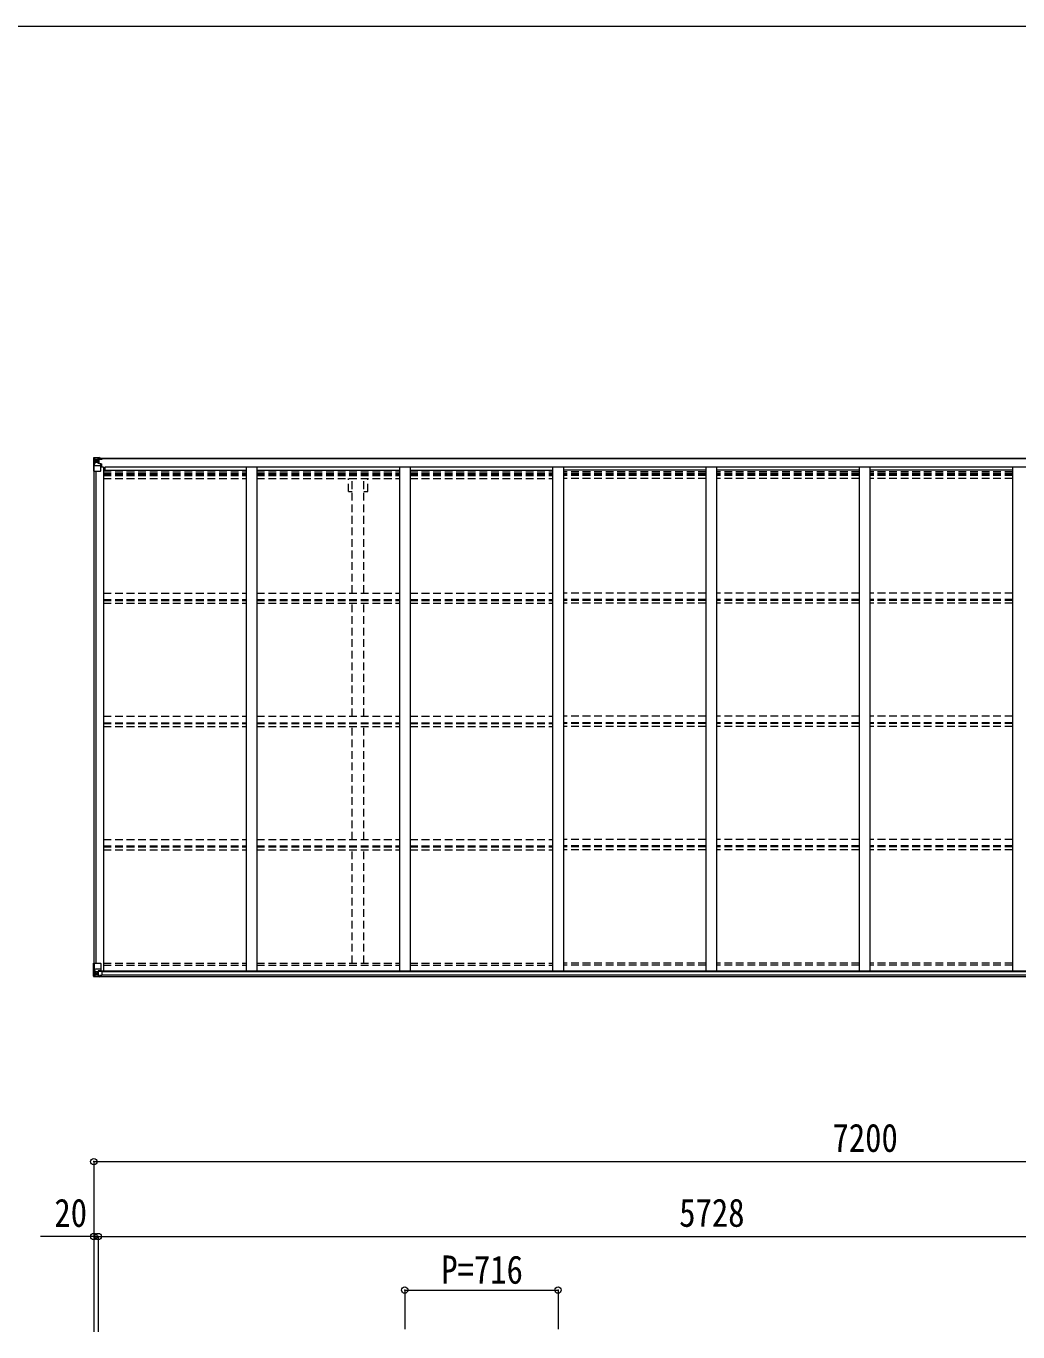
# Model space of a CAD drawing. Units: millimetres at full size, sheet at 1:30. Extents: x -8432 to 8432, y -5820 to 5820.
# Drawn here: x -589 to 4043, y -281 to 5820 of the extents above; entities that cross this region are included whole.
import ezdxf
from ezdxf.enums import TextEntityAlignment as Align

# ---------------------------------------------------------------- set-up
doc = ezdxf.new("R2010")
doc.units = ezdxf.units.MM
doc.header["$LTSCALE"] = 30
doc.header["$PDMODE"] = 32
doc.header["$PDSIZE"] = 30
doc.linetypes.add('DASHED1', pattern=[1.8, 1.2, -0.6])
for name, color, linetype, lineweight in [('0-3_ELV2', 4, 'Continuous', 9), ('0-4_TABLE1', 6, 'Continuous', 9), ('0-6_OTH_LINE', 6, 'Continuous', 9), ('F-0_240', 7, 'Continuous', 9)]:
    doc.layers.add(name, color=color, linetype=linetype, lineweight=lineweight)
doc.styles.add('ＭＳ ゴシック', font='')
doc.styles.get('ＭＳ ゴシック').set_extended_font_data('MS Gothic')

msp = doc.modelspace()

# ---------------------------------------------------------------- linework, layer by layer
at = {"layer": '0-3_ELV2'}
for p, q in [((-251.33, 3801.24), (5468.67, 3801.24)), ((-251.33, 3799.1), (5468.67, 3799.1)), ((-272.83, 3740.47), (-272.83, 1441.17)), ((-263.13, 3740.47), (-263.13, 1441.17)), ((-227.83, 3759.13), (-240.83, 3759.13)), ((-227.83, 3759.13), (-227.83, 1405.15)), ((-227.83, 3745.44), (438.17, 3745.44)), ((-220.33, 3745.44), (-220.33, 3760.96)), ((-220.33, 3760.96), (5442.67, 3760.96)), ((438.17, 3760.94), (438.17, 1405.15)), ((488.17, 3760.94), (488.17, 1405.15)), ((488.17, 3745.44), (1154.17, 3745.44)), ((1154.17, 3760.94), (1154.17, 1405.15)), ((1204.17, 3760.94), (1204.17, 1405.15)), ((1204.17, 3745.44), (1870.17, 3745.44)), ((1870.17, 3760.94), (1870.17, 1405.15)), ((1920.17, 3760.94), (1920.17, 1405.15)), ((2586.17, 3745.44), (1920.17, 3745.44)), ((2586.17, 3760.94), (2586.17, 1405.15)), ((2636.17, 3760.94), (2636.17, 1405.15)), ((3302.17, 3745.44), (2636.17, 3745.44)), ((3302.17, 3760.94), (3302.17, 1405.15)), ((3352.17, 3760.94), (3352.17, 1405.15)), ((4018.17, 3745.44), (3352.17, 3745.44)), ((4018.17, 3760.94), (4018.17, 1405.15)), ((-248.1, 1405.15), (5458.67, 1405.15)), ((-246.33, 1379.37), (5468.67, 1379.37)), ((-236.33, 1402.88), (5458.67, 1402.88)), ((-236.33, 1387.27), (5458.67, 1387.27))]:
    msp.add_line(p, q, dxfattribs=at)
at = {"layer": '0-3_ELV2', "linetype": 'DASHED1'}
for p, q in [((-227.83, 3737.05), (438.17, 3737.05)), ((-227.83, 3728.85), (438.17, 3728.85)), ((-227.83, 3724.92), (438.17, 3724.92)), ((488.17, 3737.05), (1154.17, 3737.05)), ((488.17, 3728.85), (1154.17, 3728.85)), ((488.17, 3724.92), (1154.17, 3724.92)), ((1204.17, 3737.05), (1870.17, 3737.05)), ((1204.17, 3728.85), (1870.17, 3728.85)), ((1204.17, 3724.92), (1870.17, 3724.92)), ((2586.17, 3737.05), (1920.17, 3737.05)), ((2586.17, 3728.85), (1920.17, 3728.85)), ((2586.17, 3724.92), (1920.17, 3724.92)), ((3302.17, 3737.05), (2636.17, 3737.05)), ((3302.17, 3728.85), (2636.17, 3728.85)), ((3302.17, 3724.92), (2636.17, 3724.92)), ((4018.17, 3737.05), (3352.17, 3737.05)), ((4018.17, 3728.85), (3352.17, 3728.85)), ((4018.17, 3724.92), (3352.17, 3724.92)), ((-227.83, 3719.84), (438.17, 3719.84)), ((-227.83, 3706.83), (438.17, 3706.83)), ((488.17, 3719.84), (1154.17, 3719.84)), ((488.17, 3706.83), (1154.17, 3706.83)), ((915.97, 3645.24), (915.97, 3706.83)), ((933.67, 3171.1), (933.67, 3706.83)), ((988.67, 3171.1), (988.67, 3706.83)), ((1006.37, 3645.24), (1006.37, 3706.83)), ((1204.17, 3719.84), (1870.17, 3719.84)), ((1204.17, 3706.83), (1870.17, 3706.83)), ((2586.17, 3719.84), (1920.17, 3719.84)), ((2586.17, 3706.83), (1920.17, 3706.83)), ((3302.17, 3719.84), (2636.17, 3719.84)), ((3302.17, 3706.83), (2636.17, 3706.83)), ((4018.17, 3719.84), (3352.17, 3719.84)), ((4018.17, 3706.83), (3352.17, 3706.83)), ((915.97, 3645.24), (933.67, 3645.24)), ((988.67, 3645.24), (1006.37, 3645.24)), ((-227.83, 3171.1), (438.14, 3171.1)), ((-227.83, 3141.36), (438.14, 3141.36)), ((-227.83, 3136.81), (438.14, 3136.81)), ((-227.83, 3123.8), (438.14, 3123.8)), ((488.17, 3171.1), (1154.14, 3171.1)), ((488.17, 3141.36), (1154.14, 3141.36)), ((488.17, 3136.81), (1154.14, 3136.81)), ((488.17, 3123.8), (1154.14, 3123.8)), ((933.67, 2594.89), (933.67, 3123.8)), ((988.67, 2594.89), (988.67, 3123.8)), ((1204.17, 3171.1), (1870.14, 3171.1)), ((1204.17, 3141.36), (1870.14, 3141.36)), ((1204.17, 3136.81), (1870.14, 3136.81)), ((1204.17, 3123.8), (1870.14, 3123.8)), ((2586.17, 3171.1), (1920.17, 3171.1)), ((2586.17, 3141.36), (1920.17, 3141.36)), ((2586.17, 3136.81), (1920.17, 3136.81)), ((2586.17, 3123.8), (1920.17, 3123.8)), ((3302.17, 3171.1), (2636.17, 3171.1)), ((3302.17, 3141.36), (2636.17, 3141.36)), ((3302.17, 3136.81), (2636.17, 3136.81)), ((3302.17, 3123.8), (2636.17, 3123.8)), ((4018.14, 3171.1), (3352.17, 3171.1)), ((4018.14, 3141.36), (3352.17, 3141.36)), ((4018.14, 3136.81), (3352.17, 3136.81)), ((4018.14, 3123.8), (3352.17, 3123.8)), ((-227.83, 2595.02), (438.14, 2595.02)), ((-227.83, 2565.28), (438.14, 2565.28)), ((488.17, 2595.02), (1154.14, 2595.02)), ((488.17, 2565.28), (1154.14, 2565.28)), ((1204.17, 2595.02), (1870.14, 2595.02)), ((1204.17, 2565.28), (1870.14, 2565.28)), ((2586.17, 2595.02), (1920.17, 2595.02)), ((2586.17, 2565.28), (1920.17, 2565.28)), ((3302.17, 2595.02), (2636.17, 2595.02)), ((3302.17, 2565.28), (2636.17, 2565.28)), ((4018.14, 2595.02), (3352.17, 2595.02)), ((4018.14, 2565.28), (3352.17, 2565.28)), ((-227.83, 2560.74), (438.14, 2560.74)), ((-227.83, 2547.72), (438.14, 2547.72)), ((488.17, 2560.74), (1154.14, 2560.74)), ((488.17, 2547.72), (1154.14, 2547.72)), ((933.67, 2018.82), (933.67, 2546.53)), ((988.67, 2018.82), (988.67, 2546.53)), ((1204.17, 2560.74), (1870.14, 2560.74)), ((1204.17, 2547.72), (1870.14, 2547.72)), ((2586.17, 2560.74), (1920.17, 2560.74)), ((2586.17, 2547.72), (1920.17, 2547.72)), ((3302.17, 2560.74), (2636.17, 2560.74)), ((3302.17, 2547.72), (2636.17, 2547.72)), ((4018.14, 2560.74), (3352.17, 2560.74)), ((4018.14, 2547.72), (3352.17, 2547.72)), ((-227.83, 2018.94), (438.14, 2018.94)), ((488.17, 2018.94), (1154.14, 2018.94)), ((1204.17, 2018.94), (1870.14, 2018.94)), ((2586.17, 2018.94), (1920.17, 2018.94)), ((3302.17, 2018.94), (2636.17, 2018.94)), ((4018.14, 2018.94), (3352.17, 2018.94)), ((-227.83, 1989.21), (438.14, 1989.21)), ((-227.83, 1984.66), (438.14, 1984.66)), ((-227.83, 1971.65), (438.14, 1971.65)), ((488.17, 1989.21), (1154.14, 1989.21)), ((488.17, 1984.66), (1154.14, 1984.66)), ((488.17, 1971.65), (1154.14, 1971.65)), ((933.67, 1441.32), (933.67, 1970.45)), ((988.67, 1441.32), (988.67, 1970.45)), ((1204.17, 1989.21), (1870.14, 1989.21)), ((1204.17, 1984.66), (1870.14, 1984.66)), ((1204.17, 1971.65), (1870.14, 1971.65)), ((2586.17, 1989.21), (1920.17, 1989.21)), ((2586.17, 1984.66), (1920.17, 1984.66)), ((2586.17, 1971.65), (1920.17, 1971.65)), ((3302.17, 1989.21), (2636.17, 1989.21)), ((3302.17, 1984.66), (2636.17, 1984.66)), ((3302.17, 1971.65), (2636.17, 1971.65)), ((4018.14, 1989.21), (3352.17, 1989.21)), ((4018.14, 1984.66), (3352.17, 1984.66)), ((4018.14, 1971.65), (3352.17, 1971.65)), ((-227.83, 1441.32), (438.17, 1441.32)), ((-227.83, 1432.97), (438.17, 1432.97)), ((488.17, 1441.32), (1154.17, 1441.32)), ((488.17, 1432.97), (1154.17, 1432.97)), ((1204.17, 1441.32), (1870.17, 1441.32)), ((1204.17, 1432.97), (1870.17, 1432.97)), ((2586.17, 1441.32), (1920.17, 1441.32)), ((2586.17, 1432.97), (1920.17, 1432.97)), ((3302.17, 1441.32), (2636.17, 1441.32)), ((3302.17, 1432.97), (2636.17, 1432.97)), ((4018.17, 1441.32), (3352.17, 1441.32)), ((4018.17, 1432.97), (3352.17, 1432.97))]:
    msp.add_line(p, q, dxfattribs=at)
at = {"layer": '0-4_TABLE1'}
for p, q in [((-274.83, 3801.18), (-274.83, 3740.47)), ((-246.33, 3803.87), (-273.89, 3802.18)), ((-273.89, 3802.14), (-273.89, 3802.18)), ((-264.92, 3802.57), (-272.85, 3802.1)), ((-271.99, 3801.13), (-271.99, 3801.06)), ((-271.99, 3740.47), (-271.99, 3801.06)), ((-268.02, 3797.68), (-270.75, 3801.35)), ((-267.16, 3794.18), (-264.83, 3794.23)), ((-267.16, 3780.7), (-267.16, 3794.18)), ((-252.83, 3803.36), (-264.83, 3802.58)), ((-251.33, 3794.23), (-264.83, 3794.23)), ((-259.35, 3787.03), (-259.35, 3786.07)), ((-252.83, 3777.38), (-252.83, 3803.47)), ((-252.83, 3802.59), (-246.33, 3802.99)), ((-251.33, 3797.77), (-252.83, 3797.77)), ((-246.33, 3802.06), (-251.33, 3801.97)), ((-242.83, 3797.41), (-251.33, 3797.41)), ((-247.33, 3792.48), (-251.33, 3792.48)), ((-247.33, 3784.27), (-251.33, 3784.27)), ((-251.22, 3796.11), (-247.33, 3796.11)), ((-250.84, 3796.48), (-240.83, 3796.56)), ((-250.84, 3796.31), (-250.84, 3796.48)), ((-235.83, 3796.44), (-250.84, 3796.31)), ((-250.83, 3798.43), (-250.83, 3796.48)), ((-242.83, 3798.43), (-250.83, 3798.43)), ((-242.83, 3798.41), (-250.83, 3798.41)), ((-247.33, 3776.37), (-247.33, 3796.34)), ((-246.33, 3801.24), (-246.33, 3803.87)), ((-242.83, 3797.41), (-242.83, 3799.1)), ((-241.33, 3801.67), (-241.33, 3801.24)), ((-241.03, 3801.67), (-241.33, 3801.67)), ((-241.03, 3801.67), (-239.34, 3801.24)), ((-240.83, 3798.17), (-234.83, 3798.17)), ((-235.83, 3799.1), (-235.83, 3798.17)), ((-234.83, 3796.49), (-234.83, 3799.1)), ((-274.83, 3740.47), (-241.83, 3740.47)), ((-271.44, 3767.35), (-267.3, 3779.44)), ((-271.44, 3767.35), (-264.83, 3767.14)), ((-264.83, 3780.67), (-267.16, 3780.7)), ((-251.33, 3780.67), (-264.83, 3780.67)), ((-264.83, 3780.67), (-264.83, 3780.67)), ((-264.83, 3767.14), (-240.83, 3767.14)), ((-252.01, 3777.12), (-241.66, 3775.46)), ((-252.01, 3776.48), (-252.01, 3777.12)), ((-241.66, 3774.83), (-252.01, 3776.48)), ((-241.66, 3775.46), (-241.66, 3774.83)), ((-241.38, 3775.39), (-236.33, 3775.34)), ((-240.83, 3741.47), (-240.83, 3774.57)), ((-236.33, 3773.62), (-240.83, 3773.6)), ((-236.33, 3763.47), (-240.83, 3763.47)), ((-237.33, 3775.35), (-237.33, 3773.62)), ((-236.33, 3759.13), (-236.33, 3775.34)), ((-274.83, 1441.17), (-241.83, 1441.17)), ((-274.83, 1380.46), (-274.83, 1441.17)), ((-271.99, 1441.17), (-271.99, 1380.58)), ((-271.44, 1414.29), (-264.83, 1414.5)), ((-271.44, 1414.29), (-267.3, 1402.2)), ((-264.83, 1414.5), (-240.83, 1414.5)), ((-252.83, 1404.95), (-246.33, 1404.95)), ((-252.83, 1404.95), (-252.83, 1378.17)), ((-241.66, 1406.81), (-252.01, 1405.16)), ((-252.01, 1405.16), (-252.01, 1404.95)), ((-249.31, 1404.95), (-241.66, 1406.18)), ((-246.33, 1404.95), (-237.33, 1404.92)), ((-241.66, 1406.18), (-241.66, 1406.81)), ((-240.83, 1440.17), (-240.83, 1407.07)), ((-236.33, 1404.01), (-236.33, 1383.86)), ((-273.89, 1379.5), (-273.89, 1379.45)), ((-264.92, 1379.07), (-272.85, 1379.54)), ((-271.99, 1380.51), (-271.99, 1380.58)), ((-268.02, 1383.96), (-270.75, 1380.29)), ((-264.83, 1400.97), (-267.16, 1400.94)), ((-267.16, 1400.94), (-267.16, 1387.46)), ((-267.16, 1387.46), (-264.83, 1387.41)), ((-264.83, 1400.97), (-264.83, 1400.97)), ((-252.83, 1400.97), (-264.83, 1400.97)), ((-264.83, 1387.41), (-252.83, 1387.41)), ((-252.83, 1378.28), (-264.83, 1379.06)), ((-260.31, 1394.61), (-260.31, 1395.57)), ((-246.33, 1377.77), (-246.33, 1383.71)), ((-237.33, 1383.14), (-246.33, 1383.09))]:
    msp.add_line(p, q, dxfattribs=at)
for points in [[(-261.27, 3787.99), (-262.23, 3787.99), (-262.23, 3788.95), (-261.27, 3788.95)], [(-260.31, 3789.91), (-260.31, 3790.87), (-259.35, 3790.87), (-259.35, 3789.91)], [(-259.35, 3786.07), (-260.31, 3786.07), (-260.31, 3787.03)], [(-258.39, 3788.95), (-257.43, 3788.95), (-257.43, 3787.99), (-258.39, 3787.99)], [(-246.33, 3802.47), (-251.33, 3802.47), (-251.33, 3777.01)], [(-240.83, 3798.17), (-240.83, 3796.55), (-234.83, 3796.61)], [(-273.89, 1379.45), (-264.83, 1378.9), (-246.33, 1377.77)], [(-261.27, 1392.69), (-262.23, 1392.69), (-262.23, 1393.65), (-261.27, 1393.65)], [(-260.31, 1395.57), (-259.35, 1395.57), (-259.35, 1394.61)], [(-259.35, 1391.73), (-259.35, 1390.77), (-260.31, 1390.77), (-260.31, 1391.73)], [(-258.39, 1393.65), (-257.43, 1393.65), (-257.43, 1392.69), (-258.39, 1392.69)], [(-236.33, 1383.86), (-236.34, 1383.75), (-246.33, 1383.71)]]:
    msp.add_lwpolyline(points, dxfattribs=at)
for centre in [(-259.83, 3788.47), (-259.83, 1393.17)]:
    msp.add_circle(centre, 5.3, dxfattribs=at)
for centre, radius, start, end in [((-273.83, 3801.19), 1, 93.50017, 180.00079), ((-273.83, 3801.18), 0.999, 93.4424, 179.95083), ((-273.83, 3801.14), 0.999, 93.4424, 179.95083), ((-272.68, 3814.79), 12.7, 269.24466, 275.10311), ((-270.71, 3801.18), 1.28, 131.17831, 182.45895), ((-261.27, 3789.91), 0.96, 270, 0), ((-261.27, 3787.03), 0.96, 0, 90), ((-258.39, 3789.91), 0.96, 180, 270), ((-258.39, 3787.03), 0.96, 90, 180), ((-250.83, 3798.93), 0.5, 179.99802, 269.99691), ((-250.83, 3798.91), 0.5, 180.00109, 270.00109), ((-250.83, 3795.98), 0.5, 90.52895, 180.04464), ((-250.82, 3795.8), 0.513, 91.88028, 181.04707), ((-235.69, 3804.13), 7.69, 268.96999, 276.43426), ((-251.9, 3778.05), 0.937, 182.32209, 263.26766), ((-251.9, 3777.41), 0.937, 182.32209, 263.26766), ((-241.83, 3741.47), 1, 270, 0), ((-241.77, 3774.53), 0.937, 2.32209, 83.26766), ((-241.77, 3773.9), 0.937, 2.32209, 83.26766), ((-251.9, 1404.23), 0.937, 96.73234, 129.06602), ((-241.83, 1440.17), 1, 0, 90), ((-241.77, 1407.74), 0.937, 276.73234, 357.67791), ((-241.77, 1407.11), 0.937, 276.73234, 357.67791), ((-273.83, 1380.5), 0.999, 180.04917, 266.5576), ((-273.83, 1380.46), 0.999, 180.04917, 266.5576), ((-273.83, 1380.45), 1, 179.99921, 266.49983), ((-272.68, 1366.85), 12.7, 84.89689, 90.75534), ((-270.71, 1380.46), 1.28, 177.54105, 228.82169), ((-261.27, 1394.61), 0.96, 270, 0), ((-261.27, 1391.73), 0.96, 0, 90), ((-258.39, 1394.61), 0.96, 180, 270), ((-258.39, 1391.73), 0.96, 90, 180)]:
    msp.add_arc(centre, radius, start, end, dxfattribs=at)
for centre, major_axis, ratio, start_param, end_param in [((-72.89, 3814.5), (201, 12.36), 0.060933, 3.1373463, 3.1378449), ((-271.89, 3802.26), (2, 0.12), 0.060933, 3.1378449, 4.2119296), ((-271.7, 3799.17), (-0.02, 3), 0.466854, 5.5234897, 6.1575023), ((-270.03, 3794.09), (0.03, 5), 0.573921, 4.7320603, 5.5159136), ((-346.58, 3794.23), (81.75, 0), 0.061163, 0, 0.0007725), ((-270.72, 3769.7), (0.85, 2.32), 0.403757, 2.3087461, 3.2744049), ((-268.57, 3780.73), (0, 3), 0.468246, 4.2703918, 4.7058971), ((-270.72, 1411.94), (0.85, -2.32), 0.403757, 3.0087805, 3.9744392), ((-237.33, 1404.01), (1, -0.021), 0.906239, 0.0187047, 1.589501), ((-271.89, 1379.38), (2, -0.12), 0.060933, 2.0712557, 3.1453404), ((-72.89, 1367.14), (201, -12.36), 0.060933, 3.1453404, 3.145839), ((-271.7, 1382.47), (-0.02, -3), 0.466854, 0.125683, 0.7596956), ((-270.03, 1387.55), (0.03, -5), 0.573921, 0.7672717, 1.551125), ((-268.57, 1400.91), (0, -3), 0.468246, 1.5772882, 2.0127935), ((-346.58, 1387.41), (81.75, 0), 0.061163, 6.2824128, 6.2831853), ((-237.33, 1383.85), (1, 0.012), 0.707053, 4.7036637, 6.124411)]:
    msp.add_ellipse(centre, major_axis=major_axis, ratio=ratio, start_param=start_param, end_param=end_param, dxfattribs=at)
at = {"layer": '0-6_OTH_LINE'}
for p, q in [((-272.83, 514.13), (-272.83, -278.52)), ((-272.83, 514.13), (6927.17, 514.13)), ((-272.83, 164.13), (-272.83, -281.29)), ((-272.83, 164.13), (-252.83, 164.13)), ((-252.83, 164.13), (-252.83, -281.29)), ((-252.83, 164.13), (5475.17, 164.13)), ((1179.17, -85.87), (1179.17, -268.33)), ((1179.17, -85.87), (1895.17, -85.87)), ((1895.17, -85.87), (1895.17, -268.33))]:
    msp.add_line(p, q, dxfattribs=at)
at = {"layer": '0-6_OTH_LINE', "lineweight": 18}
msp.add_line((-272.83, 164.13), (-521.67, 164.13), dxfattribs=at)
at = {"layer": '0-6_OTH_LINE'}
for p in [(-272.83, 514.13), (-272.83, 164.13), (-252.83, 164.13), (1179.17, -85.87), (1895.17, -85.87)]:
    msp.add_point(p, dxfattribs=at)
at = {"layer": 'F-0_240', "color": 5}
msp.add_line((-8432.06, 5820), (8007.94, 5820), dxfattribs=at)

# ---------------------------------------------------------------- texts
at = {"layer": '0-6_OTH_LINE', "color": 7, "style": 'ＭＳ ゴシック', "width": 0.85}
for s, p in [('7200', (3177.17, 520.13)), ('20', (-457.42, 169.75)), ('5728', (2461.17, 170.13)), ('P=716', (1349.67, -95.87))]:
    msp.add_text(s, height=132, dxfattribs=at).set_placement(p, align=Align.BOTTOM_LEFT)

doc.saveas('drawing.dxf')
